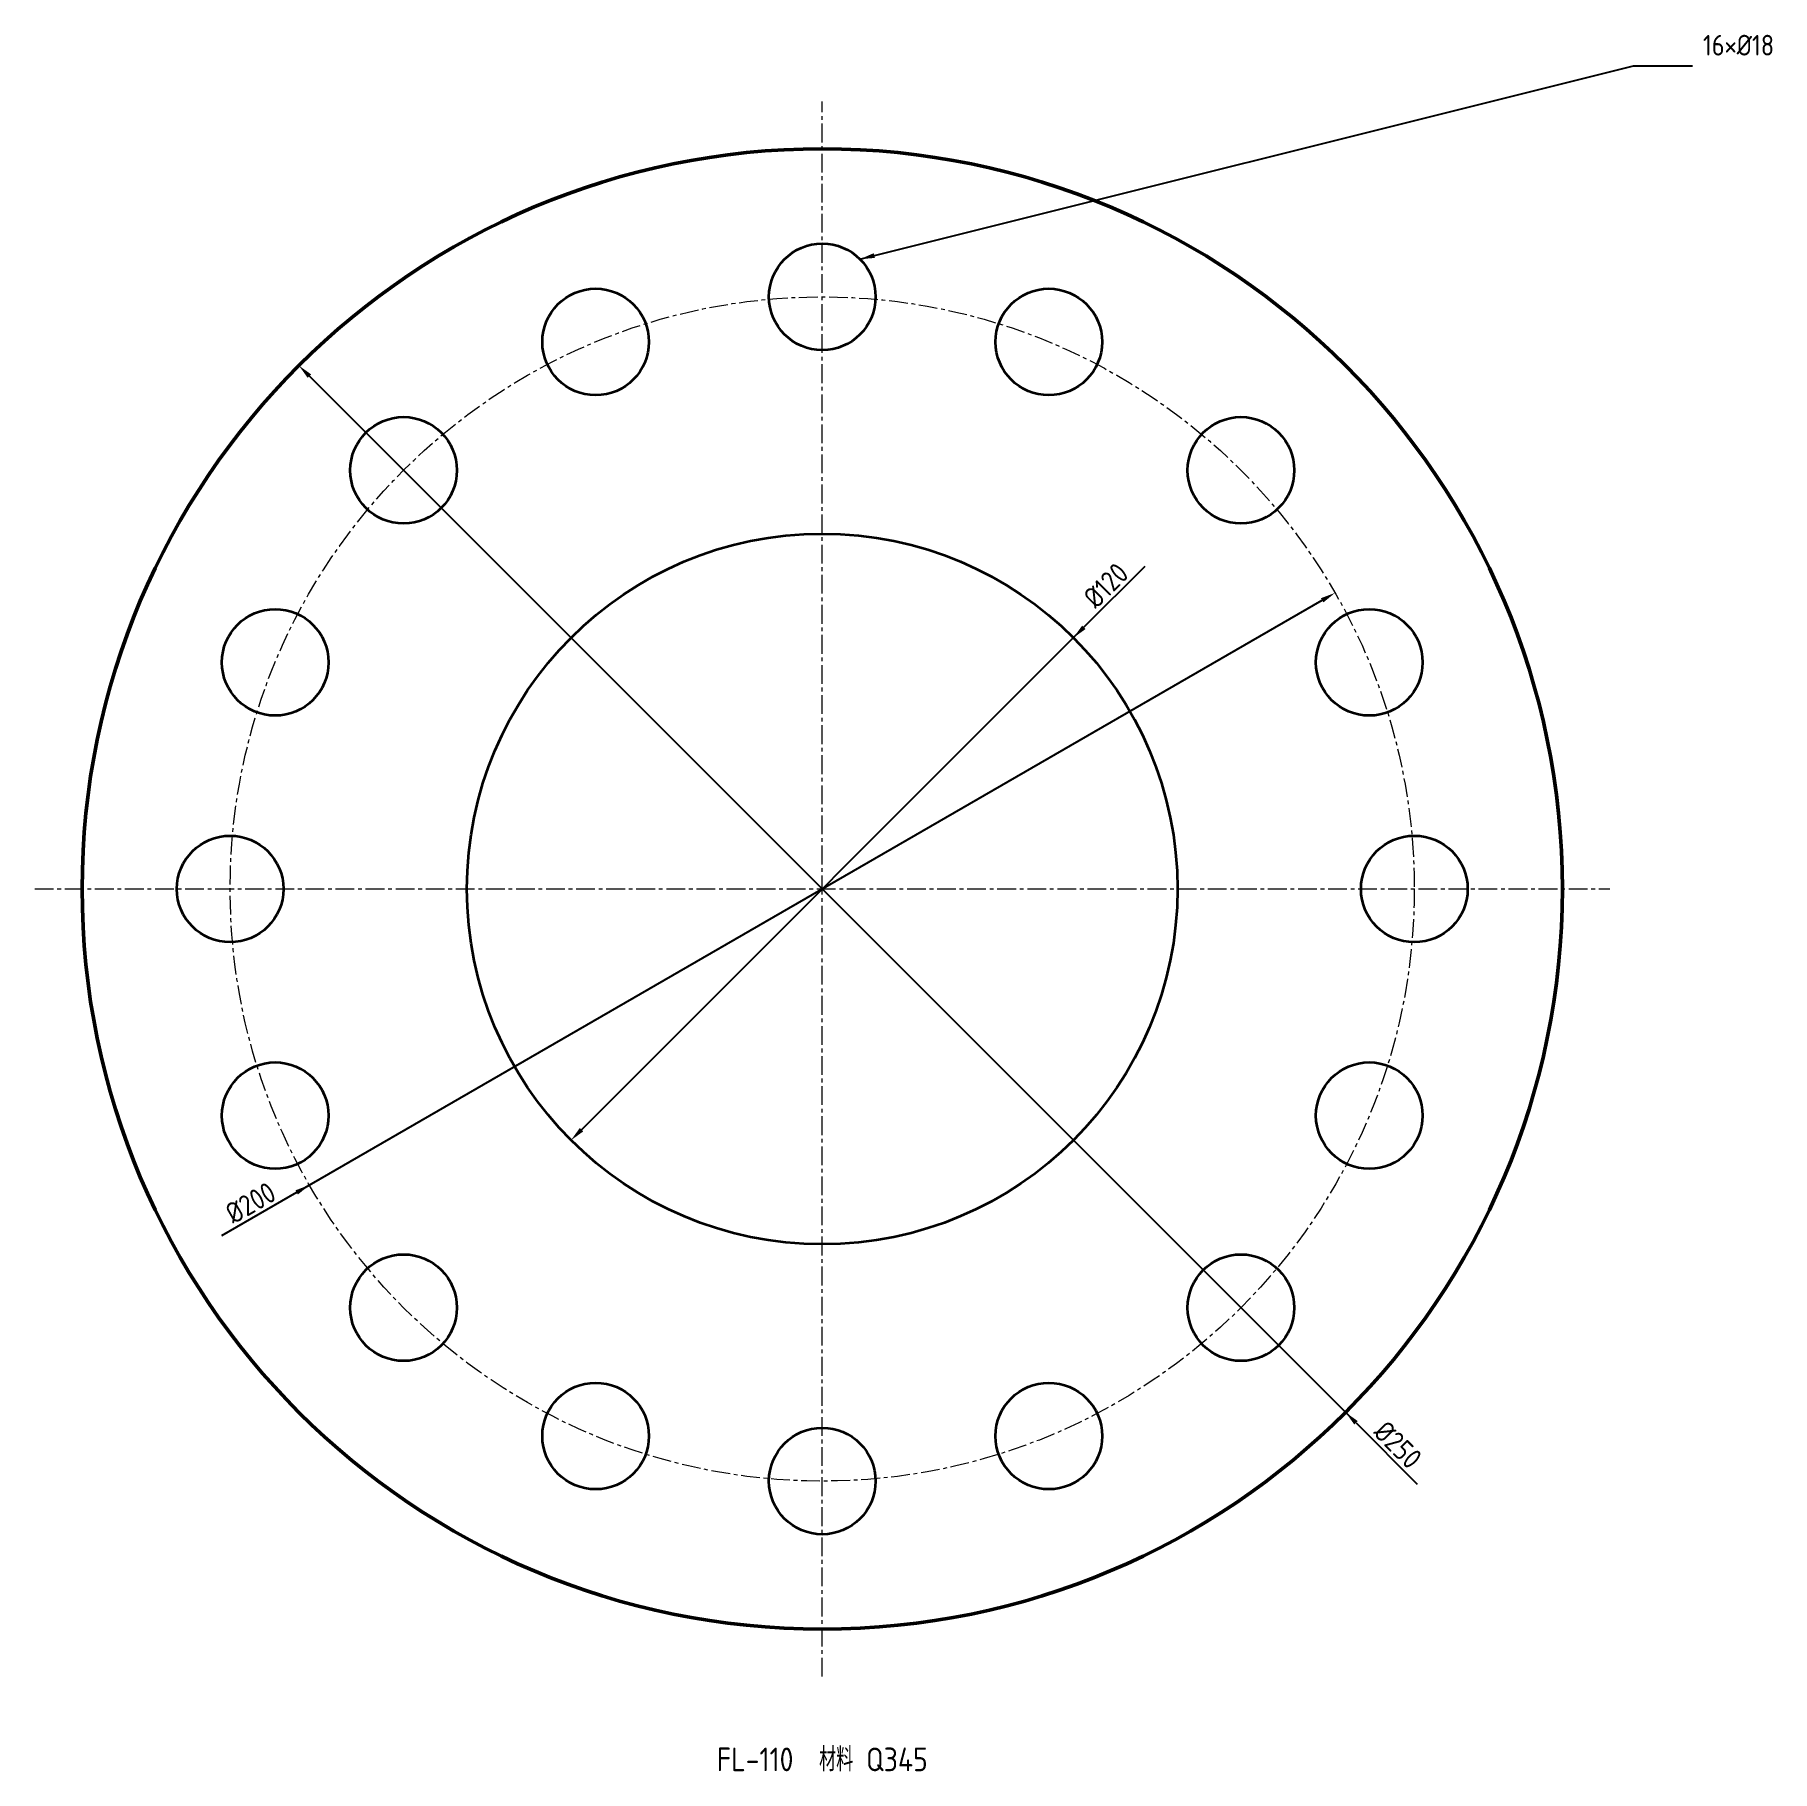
# Model space of a CAD drawing. Header units: millimetres. Extents: x -133 to 160, y -149 to 144.
import ezdxf
from ezdxf.enums import TextEntityAlignment as Align

# ---------------------------------------------------------------- set-up
doc = ezdxf.new("R2010")
doc.units = ezdxf.units.MM
doc.linetypes.add('CENTER', pattern=[5.08, 3.175, -0.635, 0.635, -0.635])
for name, color, linetype, lineweight in [('CENTER', 4, 'CENTER', 18), ('DIM', 2, 'Continuous', 18), ('HOLES', 7, 'Continuous', 35), ('OUTLINE', 7, 'Continuous', 50), ('TEXT', 7, 'Continuous', 25)]:
    doc.layers.add(name, color=color, linetype=linetype, lineweight=lineweight)
doc.styles.get("Standard").update_dxf_attribs({"font": 'gbenor.shx', "bigfont": 'gbcbig.shx'})
doc.dimstyles.new('AGENTCAD', dxfattribs={"dimtxt": 3.5, "dimasz": 2.5, "dimexe": 1.25, "dimexo": 0.625, "dimtad": 1, "dimdsep": 46, "dimtxsty": 'Standard', "dimcen": 2.5, "dimazin": 3, "dimtfac": 1, "dimtmove": 0, "dimatfit": 3})

msp = doc.modelspace()

# ---------------------------------------------------------------- linework, layer by layer
at = {"layer": 'CENTER', "linetype": 'CENTER'}
for p, q in [((0, -133), (0, 133)), ((-133, 0), (133, 0))]:
    msp.add_line(p, q, dxfattribs=at)
msp.add_circle((0, 0), 100, dxfattribs=at)
at = {"layer": 'HOLES'}
for centre, radius in [((0, 100), 9), ((-38.268, 92.388), 9), ((38.268, 92.388), 9), ((-70.711, 70.711), 9), ((70.711, 70.711), 9), ((0, 0), 60), ((-92.388, 38.268), 9), ((92.388, 38.268), 9), ((-100, 0), 9), ((100, 0), 9), ((-92.388, -38.268), 9), ((92.388, -38.268), 9), ((-70.711, -70.711), 9), ((70.711, -70.711), 9), ((-38.268, -92.388), 9), ((38.268, -92.388), 9), ((0, -100), 9)]:
    msp.add_circle(centre, radius, dxfattribs=at)
at = {"layer": 'OUTLINE'}
msp.add_circle((0, 0), 125, dxfattribs=at)

# ---------------------------------------------------------------- texts
at = {"layer": 'DIM', "insert": (148.75, 140.75), "char_height": 3.5, "attachment_point": 7}
msp.add_mtext('16×Ø18', dxfattribs=at)
at = {"layer": 'TEXT'}
msp.add_text('FL-110  材料 Q345', height=4, dxfattribs=at).set_placement((0, -147), align=Align.MIDDLE_CENTER)

# ---------------------------------------------------------------- dimensions: what is measured, and where the dimension line sits
at = {"layer": 'DIM'}
for p1, p2 in [((-88.388, 88.388), (88.388, -88.388)), ((-42.426, -42.426), (42.426, 42.426)), ((86.603, 50), (-86.603, -50))]:
    msp.add_diameter_dim_2p(p1=p1, p2=p2, dimstyle='AGENTCAD', override={"dimtxt": 3.5}, dxfattribs=at).render()

# ---------------------------------------------------------------- leaders
msp.add_leader([(6.364, 106.364), (137, 139), (147, 139)], dimstyle='AGENTCAD', dxfattribs=at)

doc.saveas('drawing.dxf')
